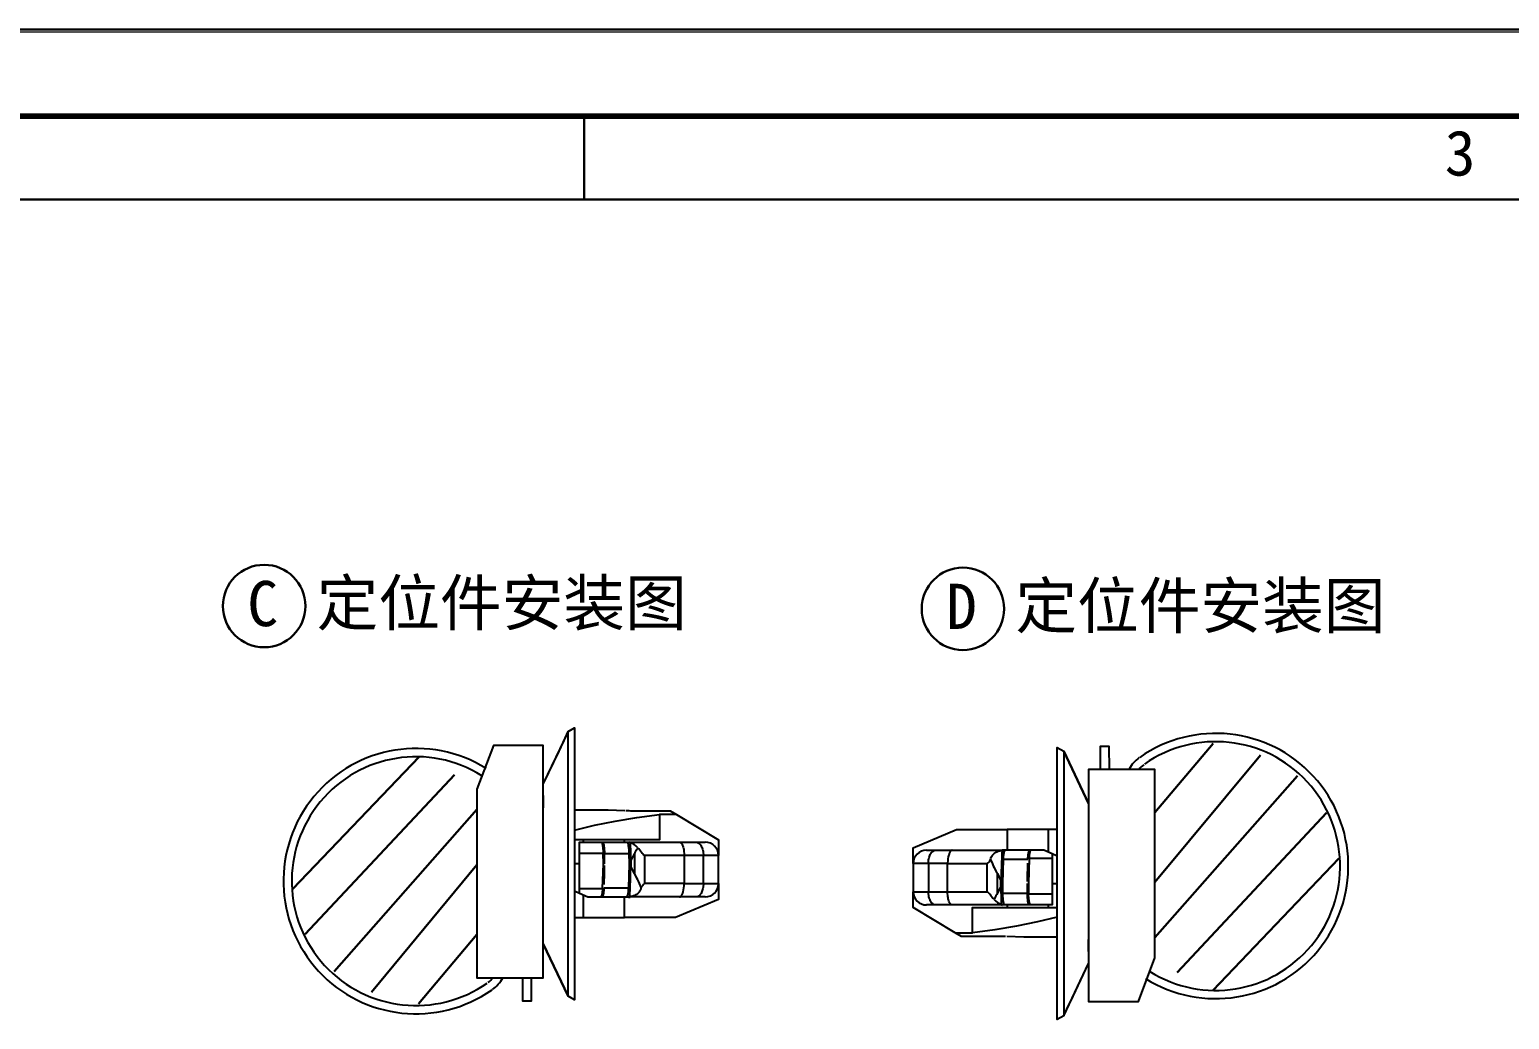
# Model space of a CAD drawing. Header units: millimetres. Extents: x 6 to 3615, y -854 to 0.
# Drawn here: x 195.7 to 285.2, y -59.8 to 0 of the extents above; entities that cross this region are included whole.
import ezdxf

# ---------------------------------------------------------------- set-up
doc = ezdxf.new("R2010")
doc.units = ezdxf.units.MM
doc.styles.add('4eff5b8b_Style', font='simfang.ttf')

msp = doc.modelspace()

# ---------------------------------------------------------------- linework, layer by layer
at = {"linetype": 'Continuous', "lineweight": 30}
for points in [[(3615.479, 0), (6.349, 0)], [(229.208, -10.279), (229.208, -5.224)], [(31.888, -10.279), (3610.089, -10.279)], [(263.732, -47.333), (267.258, -43.151)], [(219.232, -43.958), (211.599, -51.932)], [(263.732, -51.542), (270.109, -43.852)], [(221.372, -45.044), (212.349, -54.682)], [(263.732, -54.885), (272.359, -45.102)], [(222.727, -47.148), (214.099, -56.932)], [(265.086, -56.99), (274.109, -47.352)], [(267.227, -58.076), (274.859, -50.102)], [(222.727, -50.492), (216.349, -58.182)], [(222.727, -54.701), (219.201, -58.883)]]:
    msp.add_lwpolyline(points, dxfattribs=at)
at = {"linetype": 'Continuous', "lineweight": 13}
msp.add_lwpolyline([(1208.794, -0.156), (6.555, -0.156)], dxfattribs=at)
at = {"linetype": 'Continuous', "lineweight": 70}
for points in [[(3610.089, -5.224), (26.828, -5.224)], [(26.828, -5.224), (1204.695, -5.224)]]:
    msp.add_lwpolyline(points, dxfattribs=at)
at = {"linetype": 'Continuous', "lineweight": 25}
for points in [[(226.734, -55.263), (228.24, -58.419), (228.24, -42.424), (228.641, -42.203), (228.641, -58.641), (228.24, -58.419), (226.737, -55.263)], [(228.24, -42.424), (226.734, -45.581)], [(228.234, -42.427), (228.049, -42.823), (227.674, -43.612), (226.734, -45.581)], [(226.734, -46.299), (226.734, -47.036), (226.734, -43.281), (223.729, -43.281), (222.727, -45.917), (222.727, -57.315), (226.737, -57.315), (226.737, -53.315)], [(257.818, -43.393), (258.219, -43.615)], [(259.724, -46.771), (258.219, -43.615), (258.219, -59.609), (257.818, -59.831), (257.818, -43.393), (258.219, -43.615), (259.721, -46.771)], [(260.44, -44.719), (260.445, -43.312), (260.945, -43.312), (260.961, -44.719)], [(259.724, -55.734), (259.724, -54.997), (259.724, -58.753), (262.729, -58.753), (263.732, -56.117), (263.732, -44.719), (259.721, -44.719), (259.721, -48.719)], [(226.737, -53.862), (226.737, -50.422), (226.734, -47.036)], [(228.641, -47.164), (230.659, -47.164), (231.674, -47.206)], [(232.102, -47.219), (234.422, -47.219), (234.799, -47.443), (233.766, -47.443), (233.766, -48.969), (228.641, -48.969)], [(228.641, -48.388), (229.833, -48.094), (231.091, -47.839), (232.406, -47.62), (233.766, -47.443)], [(234.799, -47.443), (237.341, -48.969), (237.341, -49.922), (232.862, -49.922), (232.862, -51.625)], [(259.721, -48.172), (259.721, -51.612), (259.724, -54.997)], [(228.641, -52.068), (228.943, -52.203), (228.94, -51.927), (228.94, -49.12), (236.539, -49.12)], [(229.177, -49.12), (229.177, -48.969)], [(230.242, -49.12), (230.253, -49.122), (230.266, -49.133), (230.279, -49.151), (230.289, -49.177), (230.299, -49.208), (230.31, -49.245), (230.32, -49.289), (230.331, -49.336), (230.339, -49.391), (230.346, -49.451), (230.354, -49.513), (230.359, -49.581), (230.365, -49.651), (230.367, -49.721), (230.37, -49.797)], [(230.315, -49.12), (230.328, -49.122), (230.339, -49.135), (230.352, -49.154), (230.362, -49.177), (230.375, -49.208), (230.385, -49.247), (230.396, -49.292), (230.404, -49.341), (230.414, -49.398), (230.419, -49.458), (230.427, -49.523), (230.432, -49.591), (230.438, -49.661), (230.44, -49.734), (230.443, -49.81)], [(231.654, -49.12), (231.654, -48.969)], [(231.794, -49.12), (231.807, -49.122), (231.82, -49.135), (231.831, -49.151), (231.844, -49.177), (231.854, -49.208), (231.867, -49.247), (231.878, -49.292), (231.885, -49.341), (231.896, -49.398), (231.904, -49.458), (231.909, -49.523), (231.914, -49.591), (231.919, -49.661), (231.924, -49.734), (231.924, -49.81)], [(232.005, -49.161), (232.031, -50.422)], [(234.984, -49.12), (235.008, -49.122), (235.034, -49.133), (235.06, -49.148), (235.083, -49.172), (235.102, -49.193), (235.117, -49.214), (235.133, -49.24), (235.146, -49.268), (235.167, -49.31), (235.182, -49.354)], [(235.99, -49.12), (236.031, -49.122), (236.076, -49.135), (236.117, -49.154), (236.156, -49.18), (236.195, -49.214), (236.232, -49.255), (236.266, -49.302), (236.297, -49.354), (236.326, -49.411), (236.352, -49.477), (236.375, -49.544), (236.393, -49.615), (236.406, -49.688), (236.417, -49.766), (236.424, -49.844), (236.424, -49.922)], [(249.117, -50.409), (249.117, -49.456), (251.724, -48.354), (254.805, -48.354)], [(257.279, -48.354), (254.805, -48.354), (254.805, -49.607)], [(257.818, -48.354), (257.279, -48.354), (257.279, -49.724)], [(228.94, -51.927), (230.331, -51.927), (230.378, -50.422), (230.37, -49.797), (228.94, -49.797)], [(230.451, -50.422), (230.443, -49.81), (231.924, -49.81), (231.932, -50.422), (231.891, -51.893), (230.409, -51.893)], [(232.253, -51.016), (232.06, -50.62), (232.06, -50.221), (232.253, -49.826)], [(232.253, -49.826), (232.253, -51.016)], [(232.674, -49.719), (232.727, -49.784), (232.755, -49.815), (232.794, -49.859), (232.818, -49.883), (232.841, -49.904), (232.862, -49.922)], [(235.26, -49.922), (235.263, -51.625), (232.865, -51.625)], [(235.182, -49.354), (235.203, -49.422), (235.221, -49.495), (235.237, -49.57), (235.245, -49.628), (235.253, -49.688), (235.26, -49.805), (235.26, -49.922)], [(235.26, -51.625), (236.424, -51.625), (236.424, -49.922)], [(236.424, -51.625), (237.341, -51.625), (237.341, -49.922)], [(249.919, -49.607), (254.513, -49.607)], [(257.818, -49.966), (257.516, -49.831), (257.518, -50.107), (257.518, -52.914), (249.919, -52.914)], [(250.034, -50.409), (250.034, -50.336), (250.039, -50.26), (250.049, -50.19), (250.062, -50.12), (250.078, -50.052), (250.099, -49.987), (250.12, -49.924), (250.146, -49.867), (250.174, -49.815), (250.206, -49.768), (250.24, -49.727), (250.273, -49.69), (250.312, -49.661), (250.349, -49.638), (250.388, -49.62), (250.43, -49.609), (250.469, -49.607)], [(251.474, -49.607), (251.448, -49.609), (251.424, -49.62), (251.398, -49.638), (251.372, -49.661), (251.357, -49.682), (251.341, -49.703), (251.326, -49.732), (251.307, -49.763), (251.292, -49.799), (251.279, -49.839), (251.253, -49.924)], [(253.794, -50.167), (253.812, -50.094), (253.839, -50.023), (253.875, -49.958), (253.919, -49.898), (253.971, -49.841), (254.018, -49.799), (254.07, -49.76), (254.125, -49.727), (254.167, -49.703), (254.211, -49.682), (254.258, -49.664), (254.305, -49.648), (254.352, -49.635), (254.398, -49.622), (254.448, -49.615), (254.497, -49.609)], [(257.516, -49.831), (257.018, -49.607), (254.513, -49.607), (254.497, -49.609)], [(254.568, -50.141), (254.573, -50.07), (254.578, -50.003), (254.583, -49.94), (254.591, -49.88), (254.602, -49.826), (254.609, -49.776), (254.62, -49.732), (254.633, -49.695), (254.643, -49.664), (254.654, -49.638), (254.667, -49.62), (254.68, -49.609), (254.693, -49.607)], [(256.049, -50.141), (256.055, -50.07), (256.06, -50.003), (256.065, -49.94), (256.073, -49.88), (256.081, -49.826), (256.091, -49.776), (256.102, -49.732), (256.112, -49.695), (256.122, -49.664), (256.135, -49.638), (256.146, -49.62), (256.159, -49.609), (256.172, -49.607)], [(257.518, -50.107), (256.128, -50.107), (256.081, -51.612), (256.089, -52.237), (257.518, -52.237)], [(256.128, -50.107), (256.133, -50.042), (256.138, -49.977), (256.146, -49.917), (256.154, -49.862), (256.161, -49.81), (256.172, -49.766), (256.18, -49.724), (256.19, -49.688), (256.203, -49.659), (256.214, -49.635), (256.224, -49.62), (256.237, -49.609), (256.247, -49.607)], [(228.94, -50.422), (228.641, -50.422)], [(251.659, -54.591), (249.117, -53.065), (249.117, -52.112), (253.596, -52.112), (253.596, -50.409)], [(250.034, -50.409), (249.117, -50.409), (249.117, -52.112)], [(251.198, -50.409), (250.034, -50.409), (250.034, -52.112)], [(251.198, -52.112), (251.195, -50.409), (253.594, -50.409)], [(253.794, -50.167), (253.901, -50.424), (253.958, -50.552), (254.003, -50.648), (254.049, -50.742), (254.125, -50.883), (254.206, -51.018)], [(256.008, -51.612), (256.016, -52.224), (254.534, -52.224), (254.526, -51.612), (254.568, -50.141), (256.049, -50.141)], [(230.409, -51.893), (230.404, -51.964), (230.398, -52.031), (230.393, -52.094), (230.385, -52.154), (230.378, -52.208), (230.367, -52.258), (230.357, -52.302), (230.346, -52.339), (230.336, -52.37), (230.323, -52.396), (230.312, -52.414), (230.299, -52.424), (230.286, -52.427)], [(237.341, -51.625), (237.341, -52.578), (234.734, -53.68), (231.654, -53.68)], [(231.891, -51.893), (231.885, -51.964), (231.88, -52.031), (231.875, -52.094), (231.867, -52.154), (231.857, -52.208), (231.849, -52.258), (231.839, -52.302), (231.826, -52.339), (231.815, -52.37), (231.805, -52.396), (231.792, -52.414), (231.779, -52.424), (231.766, -52.427)], [(232.664, -51.867), (232.646, -51.94), (232.62, -52.01), (232.583, -52.076), (232.539, -52.135), (232.487, -52.193), (232.44, -52.234), (232.388, -52.273), (232.333, -52.307), (232.292, -52.331), (232.247, -52.352), (232.201, -52.37), (232.154, -52.385), (232.107, -52.398), (232.06, -52.411), (232.01, -52.419), (231.961, -52.424)], [(232.664, -51.867), (232.557, -51.609), (232.5, -51.482), (232.456, -51.385), (232.409, -51.292), (232.333, -51.151), (232.253, -51.016)], [(236.424, -51.625), (236.424, -51.698), (236.419, -51.773), (236.409, -51.844), (236.396, -51.914), (236.38, -51.982), (236.359, -52.047), (236.339, -52.109), (236.312, -52.167), (236.284, -52.219), (236.253, -52.266), (236.219, -52.307), (236.185, -52.344), (236.146, -52.372), (236.109, -52.396), (236.07, -52.414), (236.029, -52.424), (235.99, -52.427)], [(254.206, -52.208), (254.206, -51.018)], [(254.206, -51.018), (254.398, -51.414), (254.398, -51.812), (254.206, -52.208)], [(254.453, -52.872), (254.427, -51.612)], [(257.518, -51.612), (257.818, -51.612)], [(228.641, -53.68), (229.18, -53.68), (229.18, -52.31)], [(228.943, -52.203), (229.44, -52.427), (231.945, -52.427), (231.961, -52.424)], [(229.18, -53.68), (231.654, -53.68), (231.654, -52.427)], [(230.331, -51.927), (230.326, -51.992), (230.32, -52.057), (230.312, -52.117), (230.305, -52.172), (230.297, -52.224), (230.286, -52.268), (230.279, -52.31), (230.268, -52.346), (230.255, -52.375), (230.245, -52.398), (230.234, -52.414), (230.221, -52.424), (230.211, -52.427)], [(236.539, -52.427), (231.945, -52.427)], [(234.984, -52.427), (235.01, -52.424), (235.034, -52.414), (235.06, -52.396), (235.086, -52.372), (235.102, -52.352), (235.117, -52.331), (235.133, -52.302), (235.151, -52.271), (235.167, -52.234), (235.18, -52.195), (235.206, -52.109)], [(250.469, -52.914), (250.427, -52.911), (250.383, -52.898), (250.341, -52.88), (250.302, -52.854), (250.263, -52.82), (250.227, -52.779), (250.193, -52.732), (250.161, -52.68), (250.133, -52.622), (250.107, -52.557), (250.083, -52.49), (250.065, -52.419), (250.052, -52.346), (250.042, -52.268), (250.034, -52.19), (250.034, -52.112)], [(251.276, -52.68), (251.255, -52.612), (251.237, -52.539), (251.221, -52.464), (251.214, -52.406), (251.206, -52.346), (251.198, -52.229), (251.198, -52.112)], [(251.474, -52.914), (251.451, -52.911), (251.424, -52.901), (251.398, -52.885), (251.375, -52.862), (251.357, -52.841), (251.341, -52.82), (251.326, -52.794), (251.312, -52.766), (251.292, -52.724), (251.276, -52.68)], [(253.784, -52.315), (253.732, -52.25), (253.703, -52.219), (253.664, -52.174), (253.641, -52.151), (253.617, -52.13), (253.596, -52.112)], [(254.664, -52.914), (254.651, -52.911), (254.638, -52.898), (254.628, -52.883), (254.615, -52.857), (254.604, -52.826), (254.591, -52.786), (254.581, -52.742), (254.573, -52.693), (254.562, -52.635), (254.555, -52.576), (254.549, -52.51), (254.544, -52.443), (254.539, -52.372), (254.534, -52.299), (254.534, -52.224)], [(256.143, -52.914), (256.13, -52.911), (256.12, -52.898), (256.107, -52.88), (256.096, -52.857), (256.083, -52.826), (256.073, -52.786), (256.062, -52.742), (256.055, -52.693), (256.044, -52.635), (256.039, -52.576), (256.031, -52.51), (256.026, -52.443), (256.021, -52.372), (256.018, -52.299), (256.016, -52.224)], [(256.216, -52.914), (256.206, -52.911), (256.193, -52.901), (256.18, -52.883), (256.169, -52.857), (256.159, -52.826), (256.148, -52.789), (256.138, -52.745), (256.128, -52.698), (256.12, -52.643), (256.112, -52.583), (256.104, -52.521), (256.099, -52.453), (256.094, -52.383), (256.091, -52.312), (256.089, -52.237)], [(254.357, -54.815), (252.036, -54.815), (251.659, -54.591), (252.693, -54.591), (252.693, -53.065), (257.818, -53.065)], [(257.818, -53.646), (256.625, -53.94), (255.367, -54.195), (254.052, -54.414), (252.693, -54.591)], [(254.805, -52.914), (254.805, -53.065)], [(257.281, -52.914), (257.281, -53.065)], [(257.818, -54.87), (255.799, -54.87), (254.784, -54.828)], [(258.219, -59.609), (259.724, -56.453)], [(258.224, -59.607), (258.409, -59.211), (258.784, -58.422), (259.724, -56.453)], [(226.018, -57.315), (226.013, -58.721), (225.513, -58.721), (225.497, -57.315)], [(228.641, -58.641), (228.24, -58.419)]]:
    msp.add_lwpolyline(points, dxfattribs=at)
at = {"linetype": 'Continuous', "lineweight": 30}
for centre in [(209.862, -34.844), (252.122, -35.013)]:
    msp.add_circle(centre, 2.492, dxfattribs=at)
at = {"linetype": 'Continuous', "lineweight": 25}
for centre, radius, start, end in [((267.411, -50.56), 8.018, -122, 125), ((219.047, -51.474), 8.018, 58, -55), ((267.411, -50.56), 7.518, -122, 125), ((219.047, -51.474), 7.518, 58, -55), ((263.922, -45.63), 1.979, 125, 152), ((263.938, -45.651), 1.503, 126, 142), ((232.104, -40.268), 6.948, -93, -90), ((231.922, -49.211), 0.0964, 30, 76), ((231.792, -49.945), 0.812, 38, 76), ((236.542, -49.919), 0.799, 0, 90), ((229.984, -48.357), 2.701, -33, -25), ((231.174, -50.833), 1.87, 36, 47), ((249.917, -50.406), 0.799, 90, -180), ((253.357, -50.409), 2.159, 166, 179), ((283.536, -51.617), 29.109, 176, -180), ((208.451, -50.529), 22, -3, 0), ((201.456, -50.38), 30.576, -4, 0), ((253.039, -49.755), 0.859, -50, -29), ((277.234, -51.505), 21.227, 177, -180), ((233.409, -52.276), 0.849, 130, 151), ((233.297, -51.646), 1.964, -14, 0), ((236.542, -51.628), 0.799, -90, 0), ((249.917, -52.115), 0.799, -180, -90), ((255.193, -51.284), 1.747, -145, -133), ((254.661, -52.096), 0.802, -143, -104), ((256.536, -53.703), 2.768, 147, 155), ((254.531, -52.831), 0.0885, -154, -103), ((254.354, -61.206), 6.391, 87, 90), ((222.521, -56.383), 1.503, -54, -38), ((222.531, -56.391), 1.992, -55, -28)]:
    msp.add_arc(centre, radius, start, end, dxfattribs=at)

# ---------------------------------------------------------------- texts
at = {"linetype": 'Continuous', "style": '4eff5b8b_Style'}
for s, height, p in [('3', 2.733, (281.258, -8.823)), ('定位件安装图', 2.7344, (213.036, -36.018)), ('定位件安装图', 2.7344, (255.297, -36.188)), ('C', 2.734, (208.844, -36.06)), ('D', 2.734, (251.104, -36.229))]:
    msp.add_text(s, height=height, dxfattribs=at).set_placement(p)

doc.saveas('drawing.dxf')
